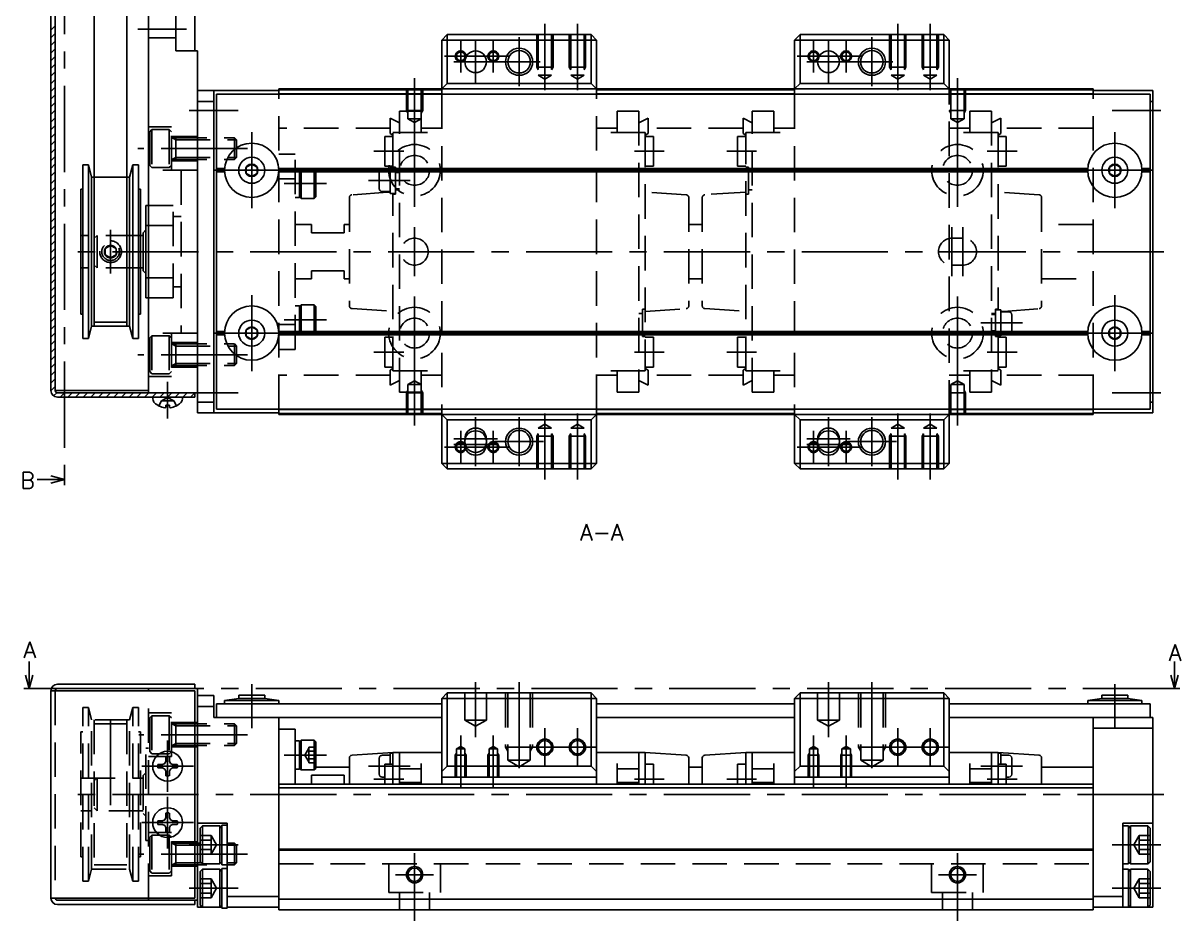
# Model space of a CAD drawing. Extents: x -2 to 401, y -8 to 279.
# Drawn here: x 187.6 to 400.9, y 8 to 173.4 of the extents above; entities that cross this region are included whole.
import ezdxf

# ---------------------------------------------------------------- set-up
doc = ezdxf.new("R2010")
doc.units = 0
doc.header["$LTSCALE"] = 0.5
doc.linetypes.add('CENTER', pattern=[50.8, 31.75, -6.35, 6.35, -6.35])
doc.linetypes.add('DASHED', pattern=[19.05, 12.7, -6.35])
for name, color, linetype in [('MSM_CENTER', 1, 'CENTER'), ('MSM_CONTINUOUS', 7, 'CONTINUOUS'), ('MSM_DASHED', 4, 'DASHED'), ('MSM_NARROW', 5, 'CONTINUOUS'), ('MSM_PART_NUMBER', 7, 'CONTINUOUS')]:
    doc.layers.add(name, color=color, linetype=linetype)
doc.styles.get("Standard").update_dxf_attribs({"font": 'txt.shx', "height": 3, "bigfont": 'bigfont.shx'})

msp = doc.modelspace()

# ---------------------------------------------------------------- linework, layer by layer
at = {"layer": 'MSM_CENTER'}
for p, q in [((195.26, 238.06), (195.26, 90.3)), ((283.76, 173.3), (283.76, 161.09)), ((289.76, 173.3), (289.76, 161.09)), ((348.76, 173.3), (348.76, 161.09)), ((354.76, 173.3), (354.76, 161.09)), ((217.76, 172.3), (208.76, 172.3)), ((279.01, 161.8), (279.01, 170.8)), ((344.01, 161.8), (344.01, 170.8)), ((268.26, 164.3), (268.26, 170.3)), ((271.01, 170.3), (271.01, 162.3)), ((274.26, 164.3), (274.26, 170.3)), ((333.26, 164.3), (333.26, 170.3)), ((336.01, 170.3), (336.01, 162.3)), ((339.26, 164.3), (339.26, 170.3)), ((265.26, 167.3), (277.26, 167.3)), ((330.26, 167.3), (342.26, 167.3)), ((267.01, 166.3), (283.51, 166.3)), ((332.01, 166.3), (348.51, 166.3)), ((259.76, 153.09), (259.76, 163.3)), ((359.76, 153.09), (359.76, 163.3)), ((218.26, 157.3), (227.26, 157.3)), ((397.26, 157.3), (388.26, 157.3)), ((229.76, 139.3), (229.76, 153.3)), ((259.76, 139.55), (259.76, 153.05)), ((359.76, 139.55), (359.76, 153.05)), ((388.76, 139.3), (388.76, 153.3)), ((228.96, 150.3), (208.76, 150.3)), ((257.76, 149.8), (252.26, 149.8)), ((300.26, 149.8), (305.76, 149.8)), ((317.26, 149.8), (322.76, 149.8)), ((365.26, 149.8), (370.76, 149.8)), ((222.76, 146.3), (236.76, 146.3)), ((253.01, 146.3), (266.51, 146.3)), ((353.01, 146.3), (366.51, 146.3)), ((381.76, 146.3), (395.76, 146.3)), ((235.76, 143.86), (243.56, 143.86)), ((251.26, 144.4), (258.96, 144.4)), ((203.76, 135.3), (203.76, 127.3)), ((259.76, 126.8), (259.76, 135.8)), ((358.76, 135.8), (358.76, 126.8)), ((360.76, 135.8), (360.76, 126.8)), ((397.76, 131.3), (196.26, 131.3)), ((229.76, 123.3), (229.76, 109.3)), ((259.76, 109.55), (259.76, 123.05)), ((359.76, 109.55), (359.76, 123.05)), ((388.76, 123.3), (388.76, 109.3)), ((235.76, 118.74), (243.56, 118.74)), ((371.76, 118.2), (364.06, 118.2)), ((222.76, 116.3), (236.76, 116.3)), ((253.01, 116.3), (266.51, 116.3)), ((353.01, 116.3), (366.51, 116.3)), ((381.76, 116.3), (395.76, 116.3)), ((228.96, 112.3), (208.76, 112.3)), ((252.26, 112.8), (257.76, 112.8)), ((305.76, 112.8), (300.26, 112.8)), ((317.26, 112.8), (322.76, 112.8)), ((365.26, 112.8), (370.76, 112.8)), ((259.76, 109.51), (259.76, 99.3)), ((359.76, 109.51), (359.76, 99.3)), ((214.26, 100.54), (214.26, 107.3)), ((218.26, 105.3), (227.26, 105.3)), ((397.26, 105.3), (388.26, 105.3)), ((271.01, 100.8), (271.01, 91.8)), ((279.01, 91.8), (279.01, 100.8)), ((283.76, 89.3), (283.76, 101.51)), ((289.76, 89.3), (289.76, 101.51)), ((336.01, 100.8), (336.01, 91.8)), ((344.01, 91.8), (344.01, 100.8)), ((348.76, 89.3), (348.76, 101.51)), ((354.76, 89.3), (354.76, 101.51)), ((268.26, 92.3), (268.26, 98.3)), ((274.26, 92.3), (274.26, 98.3)), ((333.26, 92.3), (333.26, 98.3)), ((339.26, 92.3), (339.26, 98.3)), ((267.01, 96.8), (275.01, 96.8)), ((274.51, 96.3), (283.51, 96.3)), ((332.01, 96.8), (340.01, 96.8)), ((339.51, 96.3), (348.51, 96.3)), ((265.26, 95.3), (277.26, 95.3)), ((267.01, 95.8), (275.01, 95.8)), ((330.26, 95.3), (342.26, 95.3)), ((332.01, 95.8), (340.01, 95.8)), ((229.76, 43.5), (229.76, 51.6)), ((271.01, 41.85), (271.01, 52)), ((279.01, 52), (279.01, 34.41)), ((336.01, 41.85), (336.01, 52)), ((344.01, 52), (344.01, 34.41)), ((388.76, 43.5), (388.76, 51.6)), ((398.76, 50.8), (189.76, 50.8)), ((203.76, 29.3), (203.76, 47.05)), ((283.76, 43.5), (283.76, 36.5)), ((289.76, 43.5), (289.76, 36.5)), ((348.76, 43.5), (348.76, 36.5)), ((354.76, 43.5), (354.76, 36.5)), ((228.96, 42.3), (208.96, 42.3)), ((214.26, 41.25), (214.26, 31.75)), ((268.26, 32.5), (268.26, 42.15)), ((274.26, 32.5), (274.26, 42.15)), ((333.26, 32.5), (333.26, 42.15)), ((339.26, 32.5), (339.26, 42.15)), ((235.76, 38.55), (243.56, 38.55)), ((280.26, 40), (293.26, 40)), ((345.26, 40), (358.26, 40)), ((219.01, 36.5), (209.51, 36.5)), ((251.26, 36.5), (258.96, 36.5)), ((371.76, 36.5), (364.06, 36.5)), ((252.26, 34.1), (257.76, 34.1)), ((305.76, 34.1), (300.26, 34.1)), ((317.26, 34.1), (322.76, 34.1)), ((370.76, 34.1), (365.26, 34.1)), ((397.76, 31.3), (196.26, 31.3)), ((214.26, 30.85), (214.26, 21.35)), ((219.01, 26.1), (209.51, 26.1)), ((218.26, 22), (227.26, 22)), ((397.26, 22), (388.26, 22)), ((228.96, 20.3), (208.96, 20.3)), ((259.76, 20.5), (259.76, 8)), ((359.76, 20.5), (359.76, 8)), ((256.26, 16.5), (263.26, 16.5)), ((356.26, 16.5), (363.26, 16.5)), ((218.26, 14), (227.26, 14)), ((397.26, 14), (388.26, 14))]:
    msp.add_line(p, q, dxfattribs=at)
at = {"layer": 'MSM_CONTINUOUS'}
for p, q in [((192.76, 231.9), (192.76, 105.7)), ((193.56, 231.9), (193.56, 105.7)), ((210.76, 105.3), (210.76, 232.3)), ((215.76, 227.3), (215.76, 168.3)), ((200.76, 216.05), (200.76, 117.55)), ((206.76, 216.05), (206.76, 117.55)), ((219.26, 181.8), (219.26, 168.3)), ((265.76, 171.3), (264.76, 170.3)), ((265.76, 171.3), (292.26, 171.3)), ((265.76, 171.3), (265.76, 162.3)), ((293.26, 170.3), (292.26, 171.3)), ((292.26, 162.3), (292.26, 171.3)), ((330.76, 171.3), (329.76, 170.3)), ((330.76, 171.3), (357.26, 171.3)), ((330.76, 171.3), (330.76, 162.3)), ((358.26, 170.3), (357.26, 171.3)), ((357.26, 162.3), (357.26, 171.3)), ((293.26, 170.3), (264.76, 170.3)), ((264.76, 170.3), (264.76, 160.3)), ((293.26, 160.3), (293.26, 170.3)), ((358.26, 170.3), (329.76, 170.3)), ((329.76, 170.3), (329.76, 160.3)), ((358.26, 160.3), (358.26, 170.3)), ((215.76, 168.3), (219.76, 168.3)), ((219.76, 168.3), (219.76, 101.6)), ((265.76, 162.3), (264.76, 161.3)), ((265.76, 162.3), (292.26, 162.3)), ((293.26, 161.3), (292.26, 162.3)), ((330.76, 162.3), (329.76, 161.3)), ((330.76, 162.3), (357.26, 162.3)), ((358.26, 161.3), (357.26, 162.3)), ((219.76, 161), (234.76, 161)), ((222.76, 161), (222.76, 101.6)), ((395.26, 160.3), (223.26, 160.3)), ((223.26, 102.3), (223.26, 160.3)), ((384.76, 161.3), (234.76, 161.3)), ((234.76, 160.3), (234.76, 161.3)), ((264.76, 161.1), (234.76, 161.1)), ((264.76, 160.4), (234.76, 160.4)), ((329.76, 161.1), (293.26, 161.1)), ((329.76, 160.4), (293.26, 160.4)), ((384.76, 161.1), (358.26, 161.1)), ((384.76, 160.4), (358.26, 160.4)), ((384.76, 160.3), (384.76, 161.3)), ((384.76, 161), (395.76, 161)), ((395.26, 102.3), (395.26, 160.3)), ((395.76, 101.6), (395.76, 161)), ((219.76, 159), (222.76, 159)), ((395.26, 159), (395.76, 159)), ((198.62, 147.3), (198.62, 115.3)), ((199.66, 147.3), (198.62, 147.3)), ((199.66, 147.3), (199.66, 115.3)), ((200.26, 145.05), (199.66, 147.3)), ((207.86, 147.3), (207.26, 145.05)), ((207.86, 147.3), (207.86, 115.3)), ((208.9, 147.3), (207.86, 147.3)), ((208.9, 147.3), (208.9, 115.3)), ((229.76, 147.45), (228.76, 146.88)), ((230.76, 146.88), (229.76, 147.45)), ((388.76, 147.45), (387.76, 146.88)), ((389.76, 146.88), (388.76, 147.45)), ((200.26, 145.05), (200.26, 117.55)), ((200.76, 145.05), (200.26, 145.05)), ((207.26, 145.05), (206.76, 145.05)), ((207.26, 145.05), (207.26, 117.55)), ((223.26, 146.6), (224.77, 146.6)), ((223.26, 146.3), (224.76, 146.3)), ((223.26, 146), (224.77, 146)), ((228.76, 146.88), (228.76, 145.72)), ((228.76, 145.72), (229.76, 145.15)), ((229.76, 145.15), (230.76, 145.72)), ((230.76, 145.72), (230.76, 146.88)), ((234.75, 146.6), (383.77, 146.6)), ((234.75, 146), (383.77, 146)), ((234.76, 146.3), (383.76, 146.3)), ((387.76, 146.88), (387.76, 145.72)), ((387.76, 145.72), (388.76, 145.15)), ((388.76, 145.15), (389.76, 145.72)), ((389.76, 145.72), (389.76, 146.88)), ((393.75, 146.6), (395.26, 146.6)), ((393.75, 146), (395.26, 146)), ((393.76, 146.3), (395.26, 146.3)), ((198.26, 142.8), (198.26, 119.8)), ((198.62, 142.8), (198.26, 142.8)), ((209.26, 142.8), (208.9, 142.8)), ((209.26, 142.8), (209.26, 119.8)), ((210.26, 122.8), (210.26, 139.8)), ((210.76, 139.8), (210.26, 139.8)), ((210.26, 135.3), (209.76, 134.8)), ((209.76, 134.8), (209.76, 127.8)), ((210.26, 136.12), (210.76, 136.12)), ((209.26, 134.3), (209.76, 134.3)), ((209.76, 128.3), (209.26, 128.3)), ((209.76, 127.8), (210.26, 127.3)), ((210.26, 126.48), (210.76, 126.48)), ((210.76, 122.8), (210.26, 122.8)), ((198.26, 119.8), (198.62, 119.8)), ((208.9, 119.8), (209.26, 119.8)), ((199.66, 115.3), (200.26, 117.55)), ((200.26, 117.55), (207.26, 117.55)), ((207.26, 117.55), (207.86, 115.3)), ((229.76, 117.45), (228.76, 116.88)), ((230.76, 116.88), (229.76, 117.45)), ((388.76, 117.45), (387.76, 116.88)), ((389.76, 116.88), (388.76, 117.45)), ((198.62, 115.3), (199.66, 115.3)), ((207.86, 115.3), (208.9, 115.3)), ((223.26, 116.6), (224.77, 116.6)), ((223.26, 116.3), (224.76, 116.3)), ((223.26, 116), (224.77, 116)), ((228.76, 116.88), (228.76, 115.72)), ((228.76, 115.72), (229.76, 115.15)), ((229.76, 115.15), (230.76, 115.72)), ((230.76, 115.72), (230.76, 116.88)), ((234.75, 116.6), (383.77, 116.6)), ((234.75, 116), (383.77, 116)), ((234.76, 116.3), (383.76, 116.3)), ((387.76, 116.88), (387.76, 115.72)), ((387.76, 115.72), (388.76, 115.15)), ((388.76, 115.15), (389.76, 115.72)), ((389.76, 115.72), (389.76, 116.88)), ((393.75, 116.6), (395.26, 116.6)), ((393.75, 116), (395.26, 116)), ((393.76, 116.3), (395.26, 116.3)), ((193.56, 105.7), (210.76, 105.7)), ((193.96, 105.3), (219.76, 105.3)), ((219.26, 105.3), (219.26, 104.5)), ((193.96, 104.5), (219.26, 104.5)), ((211.55, 104.1), (211.51, 104.5)), ((213.93, 102.62), (213.95, 103)), ((214.58, 103), (213.95, 103)), ((214.59, 102.62), (214.58, 103)), ((216.98, 104.1), (217.01, 104.5)), ((219.76, 103.6), (222.76, 103.6)), ((395.76, 103.6), (395.26, 103.6)), ((219.76, 101.6), (234.76, 101.6)), ((395.26, 102.3), (223.26, 102.3)), ((234.76, 101.3), (234.76, 102.3)), ((264.76, 102.2), (234.76, 102.2)), ((264.76, 101.5), (234.76, 101.5)), ((384.76, 101.3), (234.76, 101.3)), ((264.76, 92.3), (264.76, 102.3)), ((264.76, 101.3), (265.76, 100.3)), ((292.26, 100.3), (265.76, 100.3)), ((265.76, 100.3), (265.76, 91.3)), ((292.26, 100.3), (293.26, 101.3)), ((292.26, 91.3), (292.26, 100.3)), ((293.26, 92.3), (293.26, 102.3)), ((329.76, 102.2), (293.26, 102.2)), ((329.76, 101.5), (293.26, 101.5)), ((329.76, 92.3), (329.76, 102.3)), ((329.76, 101.3), (330.76, 100.3)), ((357.26, 100.3), (330.76, 100.3)), ((330.76, 100.3), (330.76, 91.3)), ((357.26, 100.3), (358.26, 101.3)), ((357.26, 91.3), (357.26, 100.3)), ((358.26, 92.3), (358.26, 102.3)), ((384.76, 102.2), (358.26, 102.2)), ((384.76, 101.5), (358.26, 101.5)), ((384.76, 101.3), (384.76, 102.3)), ((395.76, 101.6), (384.76, 101.6)), ((269.01, 96.8), (269.01, 95.8)), ((273.01, 95.8), (273.01, 96.8)), ((334.01, 96.8), (334.01, 95.8)), ((338.01, 95.8), (338.01, 96.8)), ((264.76, 92.3), (265.76, 91.3)), ((293.26, 92.3), (264.76, 92.3)), ((292.26, 91.3), (293.26, 92.3)), ((329.76, 92.3), (330.76, 91.3)), ((358.26, 92.3), (329.76, 92.3)), ((357.26, 91.3), (358.26, 92.3)), ((192.76, 89.97), (195.26, 89.3)), ((195.26, 90.3), (195.26, 88.3)), ((292.26, 91.3), (265.76, 91.3)), ((357.26, 91.3), (330.76, 91.3)), ((195.26, 89.3), (190.26, 89.3)), ((195.26, 89.3), (192.76, 88.63)), ((188.76, 50.8), (188.76, 55.8)), ((399.76, 50.8), (399.76, 55.8)), ((188.76, 50.8), (188.09, 53.3)), ((189.43, 53.3), (188.76, 50.8)), ((193.96, 51.6), (219.26, 51.6)), ((219.26, 50.8), (219.26, 51.6)), ((399.76, 50.8), (399.09, 53.3)), ((400.43, 53.3), (399.76, 50.8)), ((187.76, 50.8), (189.76, 50.8)), ((192.76, 50.4), (219.26, 50.4)), ((192.76, 50.4), (192.76, 12.2)), ((193.96, 50.8), (219.76, 50.8)), ((210.76, 50.4), (210.76, 50.8)), ((219.26, 50.4), (219.26, 12.2)), ((219.76, 50.8), (219.76, 10.5)), ((222.76, 49.5), (219.76, 49.5)), ((222.76, 49.5), (222.76, 45.5)), ((232.16, 49.6), (227.36, 49.6)), ((227.36, 49.6), (227.36, 49)), ((232.16, 49), (232.16, 49.6)), ((265.76, 50), (264.76, 49)), ((265.76, 50), (292.26, 50)), ((265.76, 50), (265.76, 36.5)), ((293.26, 49), (292.26, 50)), ((292.26, 50), (292.26, 36.5)), ((330.76, 50), (329.76, 49)), ((330.76, 50), (357.26, 50)), ((330.76, 50), (330.76, 36.5)), ((358.26, 49), (357.26, 50)), ((357.26, 50), (357.26, 36.5)), ((391.16, 49.6), (386.36, 49.6)), ((386.36, 49.6), (386.36, 49)), ((391.16, 49), (391.16, 49.6)), ((398.76, 50.8), (400.76, 50.8)), ((219.76, 47.5), (222.76, 47.5)), ((223.26, 45.5), (223.26, 48)), ((223.26, 48), (264.76, 48)), ((227.36, 49), (224.76, 48.6)), ((234.76, 48.6), (224.76, 48.6)), ((224.76, 48.6), (224.76, 48)), ((232.16, 49), (227.36, 49)), ((234.76, 48.6), (232.16, 49)), ((234.76, 48), (234.76, 48.6)), ((264.76, 33.2), (264.76, 49)), ((264.76, 49), (293.26, 49)), ((293.26, 49), (293.26, 33.2)), ((293.26, 48), (329.76, 48)), ((329.76, 33.2), (329.76, 49)), ((329.76, 49), (358.26, 49)), ((358.26, 49), (358.26, 33.2)), ((358.26, 48), (395.26, 48)), ((386.36, 49), (383.76, 48.6)), ((393.76, 48.6), (383.76, 48.6)), ((383.76, 48.6), (383.76, 48)), ((391.16, 49), (386.36, 49)), ((393.76, 48.6), (391.16, 49)), ((393.76, 48), (393.76, 48.6)), ((395.26, 48), (395.26, 45.5)), ((222.76, 45.5), (264.76, 45.5)), ((234.76, 45.5), (234.76, 10)), ((293.26, 45.5), (329.76, 45.5)), ((358.26, 45.5), (395.76, 45.5)), ((384.76, 45.5), (384.76, 10)), ((395.76, 45.5), (395.76, 10.5)), ((234.76, 43.3), (237.76, 43.3)), ((237.76, 33.2), (237.76, 43.3)), ((384.76, 43.5), (395.76, 43.5)), ((238.56, 41.15), (237.76, 41.15)), ((238.56, 41), (238.86, 41.3)), ((238.56, 41.15), (238.56, 35.95)), ((238.86, 35.8), (238.86, 41.3)), ((241.26, 41.3), (238.86, 41.3)), ((241.26, 41.3), (241.26, 35.8)), ((241.56, 41), (241.26, 41.3)), ((241.56, 41), (241.56, 36.1)), ((255.76, 39), (248.23, 38.53)), ((255.76, 39), (255.76, 33.2)), ((255.76, 39), (264.76, 39)), ((256.96, 33.2), (256.96, 39)), ((302.26, 39), (293.26, 39)), ((301.06, 33.2), (301.06, 39)), ((302.26, 39), (302.26, 33.2)), ((302.26, 39), (309.79, 38.53)), ((320.76, 39), (313.23, 38.53)), ((320.76, 39), (320.76, 33.2)), ((320.76, 39), (329.76, 39)), ((321.96, 33.2), (321.96, 39)), ((367.26, 39), (358.26, 39)), ((366.06, 33.2), (366.06, 39)), ((367.26, 39), (367.26, 33.2)), ((367.26, 39), (374.79, 38.53)), ((367.76, 38.9), (367.26, 38.9)), ((367.76, 36.85), (367.76, 38.9)), ((369.26, 38.5), (367.76, 38.5)), ((213.34, 36.83), (212.49, 36.82)), ((213.34, 36.83), (213.74, 37.02)), ((213.93, 37.42), (213.74, 37.02)), ((213.93, 37.42), (213.95, 38.27)), ((214.59, 37.42), (214.58, 38.27)), ((214.59, 37.42), (214.78, 37.02)), ((215.19, 36.83), (214.78, 37.02)), ((215.19, 36.83), (216.03, 36.82)), ((247.76, 36.3), (241.56, 36.3)), ((247.76, 38.03), (247.76, 33.2)), ((254.26, 36.85), (254.26, 33.2)), ((255.76, 36.85), (254.26, 36.85)), ((260.96, 37), (260.96, 33.2)), ((264.76, 35.5), (265.76, 36.5)), ((292.26, 36.5), (265.76, 36.5)), ((292.26, 36.5), (293.26, 35.5)), ((297.06, 37), (297.06, 33.2)), ((303.76, 36.85), (302.26, 36.85)), ((303.76, 36.85), (303.76, 33.2)), ((310.26, 38.03), (310.26, 33.2)), ((312.76, 36.3), (310.26, 36.3)), ((312.76, 38.03), (312.76, 33.2)), ((319.26, 36.85), (319.26, 33.2)), ((320.76, 36.85), (319.26, 36.85)), ((325.96, 37), (325.96, 33.2)), ((329.76, 35.5), (330.76, 36.5)), ((357.26, 36.5), (330.76, 36.5)), ((357.26, 36.5), (358.26, 35.5)), ((362.06, 37), (362.06, 33.2)), ((368.76, 36.85), (367.26, 36.85)), ((368.76, 36.85), (368.76, 33.2)), ((369.76, 38), (369.76, 35)), ((375.26, 38.03), (375.26, 33.2)), ((384.76, 36.3), (375.26, 36.3)), ((213.34, 36.17), (212.49, 36.18)), ((213.34, 36.17), (213.74, 35.98)), ((213.93, 35.58), (213.74, 35.98)), ((213.93, 35.58), (213.95, 34.73)), ((214.59, 35.58), (214.58, 34.73)), ((214.59, 35.58), (214.78, 35.98)), ((215.19, 36.17), (214.78, 35.98)), ((215.19, 36.17), (216.03, 36.18)), ((237.76, 35.95), (238.56, 35.95)), ((238.56, 36.1), (238.86, 35.8)), ((241.26, 35.8), (238.86, 35.8)), ((246.76, 34.87), (240.76, 34.87)), ((240.76, 34.87), (240.76, 33.2)), ((241.26, 35.8), (241.56, 36.1)), ((246.76, 33.2), (246.76, 34.87)), ((256.96, 36), (260.96, 36)), ((293.26, 34.5), (264.76, 34.5)), ((301.06, 36), (297.06, 36)), ((321.96, 36), (325.96, 36)), ((358.26, 34.5), (329.76, 34.5)), ((366.06, 36), (362.06, 36)), ((369.26, 34.5), (368.76, 34.5)), ((384.76, 33.2), (234.76, 33.2)), ((384.76, 32.5), (234.76, 32.5)), ((256.96, 33.5), (260.96, 33.5)), ((301.06, 33.5), (297.06, 33.5)), ((321.96, 33.5), (325.96, 33.5)), ((366.06, 33.5), (362.06, 33.5)), ((213.93, 27.02), (213.95, 27.87)), ((214.59, 27.02), (214.58, 27.87)), ((213.34, 26.43), (212.49, 26.42)), ((213.34, 25.77), (212.49, 25.78)), ((213.34, 26.43), (213.74, 26.62)), ((213.34, 25.77), (213.74, 25.58)), ((213.93, 27.02), (213.74, 26.62)), ((214.59, 27.02), (214.78, 26.62)), ((215.19, 26.43), (214.78, 26.62)), ((215.19, 25.77), (214.78, 25.58)), ((215.19, 26.43), (216.03, 26.42)), ((215.19, 25.77), (216.03, 25.78)), ((225.26, 26), (219.76, 26)), ((224.26, 18.35), (224.26, 25.65)), ((224.26, 25.65), (225.26, 25.65)), ((225.26, 26), (225.26, 10.35)), ((390.26, 26), (390.26, 10.5)), ((390.26, 26), (395.76, 26)), ((213.93, 25.18), (213.74, 25.58)), ((213.93, 25.18), (213.95, 24.33)), ((214.59, 25.18), (214.58, 24.33)), ((214.59, 25.18), (214.78, 25.58)), ((220.26, 25.1), (220.66, 25.5)), ((220.26, 25.1), (220.26, 18.9)), ((220.66, 25.5), (220.66, 18.5)), ((220.66, 25.5), (223.86, 25.5)), ((223.86, 25.5), (223.86, 18.5)), ((224.26, 25.1), (223.86, 25.5)), ((391.26, 25.5), (390.26, 25.5)), ((391.26, 25.1), (391.66, 25.5)), ((391.26, 25.5), (391.26, 18.5)), ((391.66, 25.5), (391.66, 18.5)), ((394.86, 25.5), (391.66, 25.5)), ((395.26, 25.1), (394.86, 25.5)), ((394.86, 25.5), (394.86, 18.5)), ((395.26, 25.1), (395.26, 18.9)), ((384.76, 21.2), (234.76, 21.2)), ((384.76, 21), (234.76, 21)), ((220.66, 18.5), (220.26, 18.9)), ((220.26, 17.1), (220.66, 17.5)), ((220.26, 17.1), (220.26, 10.9)), ((220.66, 18.5), (223.86, 18.5)), ((220.66, 17.5), (220.66, 10.5)), ((220.66, 17.5), (223.86, 17.5)), ((223.86, 18.5), (224.26, 18.9)), ((223.86, 17.5), (223.86, 10.5)), ((224.26, 17.1), (223.86, 17.5)), ((225.26, 18.35), (224.26, 18.35)), ((224.26, 10.35), (224.26, 17.65)), ((224.26, 17.65), (225.26, 17.65)), ((390.26, 18.5), (391.26, 18.5)), ((391.26, 17.5), (390.26, 17.5)), ((391.66, 18.5), (391.26, 18.9)), ((391.26, 17.5), (391.26, 10.5)), ((391.26, 17.1), (391.66, 17.5)), ((394.86, 18.5), (391.66, 18.5)), ((391.66, 17.5), (391.66, 10.5)), ((394.86, 17.5), (391.66, 17.5)), ((394.86, 18.5), (395.26, 18.9)), ((394.86, 17.5), (394.86, 10.5)), ((395.26, 17.1), (394.86, 17.5)), ((395.26, 17.1), (395.26, 10.9)), ((192.76, 12.2), (219.26, 12.2)), ((193.96, 11.8), (219.76, 11.8)), ((193.96, 11), (219.26, 11)), ((210.76, 11.8), (210.76, 12.2)), ((219.26, 11), (219.26, 11.8)), ((220.66, 10.5), (220.26, 10.9)), ((223.86, 10.5), (224.26, 10.9)), ((234.76, 12.5), (225.26, 12.5)), ((384.76, 12), (234.76, 12)), ((384.76, 12.5), (390.26, 12.5)), ((391.66, 10.5), (391.26, 10.9)), ((394.86, 10.5), (395.26, 10.9)), ((219.76, 10.5), (224.26, 10.5)), ((225.26, 10.35), (224.26, 10.35)), ((225.26, 10.5), (234.76, 10.5)), ((384.76, 10), (234.76, 10)), ((395.76, 10.5), (384.76, 10.5))]:
    msp.add_line(p, q, dxfattribs=at)
for centre, radius in [((271.01, 166.3), 2), ((279.01, 166.3), 2.07), ((336.01, 166.3), 2), ((344.01, 166.3), 2.07), ((229.76, 146.3), 5), ((388.76, 146.3), 5), ((229.76, 146.3), 2.4), ((229.76, 146.3), 1.15), ((388.76, 146.3), 2.4), ((388.76, 146.3), 1.15), ((229.76, 116.3), 5), ((388.76, 116.3), 5), ((229.76, 116.3), 2.4), ((229.76, 116.3), 1.15), ((388.76, 116.3), 2.4), ((388.76, 116.3), 1.15), ((271.01, 96.3), 2), ((279.01, 96.3), 2.07), ((336.01, 96.3), 2), ((344.01, 96.3), 2.07), ((283.76, 40), 1.23), ((289.76, 40), 1.23), ((348.76, 40), 1.23), ((354.76, 40), 1.23), ((214.26, 36.5), 2.75), ((214.26, 26.1), 2.75), ((259.76, 16.5), 1.23), ((359.76, 16.5), 1.23)]:
    msp.add_circle(centre, radius, dxfattribs=at)
for centre, radius, start, end in [((193.96, 105.7), 1.2, 180, 270), ((193.96, 105.7), 0.4, 180, 270), ((212.54, 104.18), 1, 185, 226.5733), ((214.26, 106), 3.5, 226.5733, 261.4604), ((213.73, 102.82), 0.284, 272.9383, 315.8128), ((214.8, 102.82), 0.284, 224.1872, 267.0617), ((214.26, 106), 3.5, 278.5396, 313.4267), ((215.98, 104.18), 1, 313.4267, 355), ((271.01, 96.8), 2, 0, 180), ((336.01, 96.8), 2, 0, 180), ((271.01, 95.8), 2, 180, 0), ((336.01, 95.8), 2, 180, 0), ((193.96, 50.4), 1.2, 90, 180), ((193.96, 50.4), 0.4, 90, 180), ((248.26, 38.03), 0.5, 93.5763, 180), ((309.76, 38.03), 0.5, 0, 86.4237), ((313.26, 38.03), 0.5, 93.5763, 180), ((369.26, 38), 0.5, 0, 90), ((374.76, 38.03), 0.5, 0, 86.4237), ((214.26, 36.5), 1.8, 169.8876, 190.1124), ((214.26, 36.5), 1.8, 79.8876, 100.1124), ((214.26, 36.5), 1.8, 349.8876, 10.1124), ((214.26, 36.5), 1.8, 259.8876, 280.1124), ((369.26, 35), 0.5, 270, 0), ((214.26, 26.1), 1.8, 79.8876, 100.1124), ((214.26, 26.1), 1.8, 169.8876, 190.1124), ((214.26, 26.1), 1.8, 349.8876, 10.1124), ((214.26, 26.1), 1.8, 259.8876, 280.1124), ((193.96, 12.2), 1.2, 180, 270), ((193.96, 12.2), 0.4, 180, 270)]:
    msp.add_arc(centre, radius, start, end, dxfattribs=at)
at = {"layer": 'MSM_DASHED'}
for p, q in [((210.76, 170.7), (215.76, 170.7)), ((282.26, 171.3), (282.26, 165.3)), ((282.53, 171.3), (282.53, 163.8)), ((284.99, 171.3), (284.99, 163.8)), ((285.26, 171.3), (285.26, 165.3)), ((288.26, 171.3), (288.26, 165.3)), ((288.53, 171.3), (288.53, 163.8)), ((290.99, 171.3), (290.99, 163.8)), ((291.26, 171.3), (291.26, 165.3)), ((347.26, 171.3), (347.26, 165.3)), ((347.53, 171.3), (347.53, 163.8)), ((349.99, 171.3), (349.99, 163.8)), ((350.26, 171.3), (350.26, 165.3)), ((353.26, 171.3), (353.26, 165.3)), ((353.53, 171.3), (353.53, 163.8)), ((355.99, 171.3), (355.99, 163.8)), ((356.26, 171.3), (356.26, 165.3)), ((282.26, 165.3), (285.26, 165.3)), ((282.26, 165.3), (282.53, 164.83)), ((285.26, 165.3), (284.99, 164.83)), ((291.26, 165.3), (288.26, 165.3)), ((288.26, 165.3), (288.53, 164.83)), ((291.26, 165.3), (290.99, 164.83)), ((347.26, 165.3), (350.26, 165.3)), ((347.26, 165.3), (347.53, 164.83)), ((350.26, 165.3), (349.99, 164.83)), ((356.26, 165.3), (353.26, 165.3)), ((353.26, 165.3), (353.53, 164.83)), ((356.26, 165.3), (355.99, 164.83)), ((282.53, 163.8), (283.76, 163.09)), ((282.53, 163.8), (284.99, 163.8)), ((284.99, 163.8), (283.76, 163.09)), ((288.53, 163.8), (289.76, 163.09)), ((290.99, 163.8), (288.53, 163.8)), ((290.99, 163.8), (289.76, 163.09)), ((347.53, 163.8), (348.76, 163.09)), ((347.53, 163.8), (349.99, 163.8)), ((349.99, 163.8), (348.76, 163.09)), ((353.53, 163.8), (354.76, 163.09)), ((355.99, 163.8), (353.53, 163.8)), ((355.99, 163.8), (354.76, 163.09)), ((234.76, 102.3), (234.76, 160.3)), ((258.26, 161.3), (258.26, 157.3)), ((258.53, 161.3), (258.53, 155.8)), ((260.99, 161.3), (260.99, 155.8)), ((261.26, 161.3), (261.26, 157.3)), ((264.76, 160.3), (264.76, 102.3)), ((293.26, 102.3), (293.26, 160.3)), ((329.76, 160.3), (329.76, 102.3)), ((358.26, 101.3), (358.26, 161.3)), ((358.53, 161.3), (358.53, 155.8)), ((360.99, 161.3), (360.99, 155.8)), ((361.26, 161.3), (361.26, 157.3)), ((384.76, 102.3), (384.76, 160.3)), ((255.26, 155.89), (256.96, 155.04)), ((255.26, 153.1), (255.26, 155.89)), ((260.96, 157.2), (256.96, 157.2)), ((256.96, 105.4), (256.96, 157.2)), ((261.26, 157.3), (258.26, 157.3)), ((258.26, 157.3), (258.53, 156.83)), ((258.53, 155.8), (259.76, 155.09)), ((260.99, 155.8), (258.53, 155.8)), ((260.99, 155.8), (259.76, 155.09)), ((260.96, 157.2), (260.96, 153.25)), ((261.26, 157.3), (260.99, 156.83)), ((301.06, 157.2), (297.06, 157.2)), ((297.06, 157.2), (297.06, 153.25)), ((301.06, 157.2), (301.06, 105.4)), ((302.76, 155.89), (301.06, 155.04)), ((302.76, 153.1), (302.76, 155.89)), ((320.26, 155.89), (321.96, 155.04)), ((320.26, 153.1), (320.26, 155.89)), ((321.96, 105.4), (321.96, 157.2)), ((325.96, 157.2), (321.96, 157.2)), ((325.96, 157.2), (325.96, 153.25)), ((358.26, 157.3), (358.53, 156.83)), ((361.26, 157.3), (358.26, 157.3)), ((360.99, 155.8), (358.53, 155.8)), ((358.53, 155.8), (359.76, 155.09)), ((360.99, 155.8), (359.76, 155.09)), ((361.26, 157.3), (360.99, 156.83)), ((366.06, 157.2), (362.06, 157.2)), ((362.06, 157.2), (362.06, 153.25)), ((366.06, 157.2), (366.06, 105.4)), ((367.76, 155.89), (366.06, 155.04)), ((367.76, 153.1), (367.76, 155.89)), ((214.96, 154.3), (210.76, 154.3)), ((210.96, 153.4), (211.36, 153.8)), ((211.36, 153.8), (211.36, 146.8)), ((211.36, 153.8), (214.56, 153.8)), ((214.56, 153.8), (214.56, 146.8)), ((214.96, 153.4), (214.56, 153.8)), ((214.96, 146.3), (214.96, 154.3)), ((255.26, 154.05), (234.76, 154.05)), ((264.76, 154.05), (260.96, 154.05)), ((297.06, 154.05), (293.26, 154.05)), ((320.26, 154.05), (302.76, 154.05)), ((329.76, 154.05), (325.96, 154.05)), ((362.06, 154.05), (358.26, 154.05)), ((384.76, 154.05), (367.76, 154.05)), ((210.96, 153.4), (210.96, 147.2)), ((214.96, 152.55), (219.76, 152.55)), ((215.06, 152.33), (215.76, 151.92)), ((215.16, 152.3), (226.58, 152.3)), ((215.76, 152.3), (215.76, 148.3)), ((215.76, 151.92), (226.96, 151.92)), ((226.58, 148.3), (226.58, 152.3)), ((226.96, 151.92), (226.58, 152.3)), ((226.96, 148.68), (226.96, 151.92)), ((254.26, 147.05), (254.26, 152.55)), ((255.76, 152.55), (254.26, 152.55)), ((255.76, 152.8), (255.26, 153.1)), ((255.76, 153.25), (264.76, 153.25)), ((255.76, 146.8), (255.76, 153.25)), ((302.26, 153.25), (293.26, 153.25)), ((302.26, 153.25), (302.26, 109.35)), ((302.26, 152.8), (302.76, 153.1)), ((303.76, 152.55), (302.26, 152.55)), ((303.76, 147.05), (303.76, 152.55)), ((319.26, 147.05), (319.26, 152.55)), ((320.76, 152.55), (319.26, 152.55)), ((320.76, 152.8), (320.26, 153.1)), ((320.76, 153.25), (329.76, 153.25)), ((320.76, 109.35), (320.76, 153.25)), ((367.26, 153.25), (358.26, 153.25)), ((367.26, 153.25), (367.26, 120.6)), ((367.26, 152.8), (367.76, 153.1)), ((368.76, 152.55), (367.26, 152.55)), ((368.76, 147.05), (368.76, 152.55)), ((237.76, 149.3), (234.76, 149.3)), ((237.76, 113.3), (237.76, 149.3)), ((211.36, 146.8), (210.96, 147.2)), ((214.56, 146.8), (214.96, 147.2)), ((214.96, 148.05), (219.76, 148.05)), ((215.06, 148.27), (215.76, 148.68)), ((215.16, 148.3), (226.58, 148.3)), ((215.76, 148.68), (226.96, 148.68)), ((226.58, 148.3), (226.96, 148.68)), ((206.76, 145.05), (200.76, 145.05)), ((219.76, 146.3), (210.76, 146.3)), ((211.36, 146.8), (214.56, 146.8)), ((216.76, 146.3), (216.76, 116.3)), ((238.56, 146.46), (237.76, 146.46)), ((238.56, 146.31), (238.86, 146.61)), ((238.56, 141.26), (238.56, 146.46)), ((238.86, 141.11), (238.86, 146.61)), ((241.26, 146.61), (238.86, 146.61)), ((241.26, 146.61), (241.26, 141.11)), ((241.56, 146.31), (241.26, 146.61)), ((241.56, 146.31), (241.56, 141.41)), ((253.26, 142.9), (253.26, 145.9)), ((253.76, 146.4), (255.26, 146.4)), ((254.26, 147.05), (255.76, 147.05)), ((255.26, 146.8), (255.26, 142)), ((256.26, 146.8), (255.26, 146.8)), ((255.76, 146.9), (256.26, 146.9)), ((256.26, 141.9), (256.26, 146.9)), ((256.26, 146.1), (256.96, 146.1)), ((256.26, 145.9), (256.96, 145.9)), ((302.26, 147.05), (303.76, 147.05)), ((319.26, 147.05), (320.76, 147.05)), ((320.76, 146.9), (321.26, 146.9)), ((321.26, 141.9), (321.26, 146.9)), ((321.26, 146.1), (321.96, 146.1)), ((367.26, 147.05), (368.76, 147.05)), ((234.76, 144.72), (237.76, 144.72)), ((256.26, 142.9), (256.96, 142.9)), ((237.76, 141.26), (238.56, 141.26)), ((238.56, 141.41), (238.86, 141.11)), ((241.26, 141.11), (238.86, 141.11)), ((241.26, 141.11), (241.56, 141.41)), ((247.76, 141.29), (247.76, 121.31)), ((254.76, 142.29), (248.22, 141.79)), ((253.76, 142.4), (255.26, 142.4)), ((255.26, 142.29), (254.76, 142.29)), ((255.26, 142), (256.26, 142)), ((255.76, 109.35), (255.76, 142)), ((255.76, 141.9), (256.26, 141.9)), ((256.26, 142.7), (256.96, 142.7)), ((309.79, 141.79), (302.26, 142.3)), ((310.26, 141.29), (310.26, 121.31)), ((312.76, 141.29), (312.76, 121.31)), ((320.76, 142.3), (313.23, 141.79)), ((320.76, 141.9), (321.26, 141.9)), ((321.26, 142.7), (321.96, 142.7)), ((374.79, 141.79), (367.26, 142.3)), ((375.26, 141.29), (375.26, 121.31)), ((215.26, 139.8), (210.76, 139.8)), ((215.26, 122.8), (215.26, 139.8)), ((216.76, 137.8), (215.26, 137.8)), ((210.76, 136.12), (215.26, 136.12)), ((240.76, 136.3), (237.76, 136.3)), ((240.76, 136.3), (240.76, 134.8)), ((240.76, 134.8), (246.76, 134.8)), ((246.76, 134.8), (246.76, 136.3)), ((247.76, 136.3), (246.76, 136.3)), ((312.76, 136.3), (310.26, 136.3)), ((384.76, 136.3), (375.26, 136.3)), ((209.26, 134.3), (198.26, 134.3)), ((201.26, 134.3), (200.76, 133.8)), ((201.26, 128.3), (201.26, 134.3)), ((203.76, 132.45), (202.76, 131.88)), ((204.76, 131.88), (203.76, 132.45)), ((360.76, 133.8), (358.76, 133.8)), ((202.76, 131.88), (202.76, 130.72)), ((202.76, 130.72), (203.76, 130.15)), ((203.76, 130.15), (204.76, 130.72)), ((204.76, 130.72), (204.76, 131.88)), ((209.26, 128.3), (198.26, 128.3)), ((200.76, 128.8), (201.26, 128.3)), ((358.76, 128.8), (360.76, 128.8)), ((210.76, 126.48), (215.26, 126.48)), ((237.76, 126.3), (240.76, 126.3)), ((246.76, 127.8), (240.76, 127.8)), ((240.76, 127.8), (240.76, 126.3)), ((246.76, 126.3), (246.76, 127.8)), ((246.76, 126.3), (247.76, 126.3)), ((310.26, 126.3), (312.76, 126.3)), ((375.26, 126.3), (384.76, 126.3)), ((216.76, 124.8), (215.26, 124.8)), ((215.26, 122.8), (210.76, 122.8)), ((238.56, 121.34), (237.76, 121.34)), ((238.56, 121.19), (238.86, 121.49)), ((238.56, 116.14), (238.56, 121.34)), ((241.26, 121.49), (238.86, 121.49)), ((238.86, 115.99), (238.86, 121.49)), ((241.56, 121.19), (241.26, 121.49)), ((241.26, 121.49), (241.26, 115.99)), ((241.56, 121.19), (241.56, 116.29)), ((248.23, 120.81), (255.76, 120.3)), ((301.76, 119.9), (301.06, 119.9)), ((301.76, 120.7), (301.76, 115.7)), ((302.26, 120.7), (301.76, 120.7)), ((302.26, 120.3), (309.79, 120.81)), ((313.23, 120.81), (320.76, 120.3)), ((366.76, 119.9), (366.06, 119.9)), ((366.76, 119.7), (366.06, 119.7)), ((366.76, 120.7), (366.76, 115.7)), ((367.26, 120.7), (366.76, 120.7)), ((367.76, 120.6), (366.76, 120.6)), ((367.76, 115.8), (367.76, 120.6)), ((367.76, 120.31), (368.26, 120.31)), ((369.26, 120.2), (367.76, 120.2)), ((368.26, 120.31), (374.8, 120.81)), ((369.76, 119.7), (369.76, 116.7)), ((200.76, 118.31), (206.76, 118.31)), ((234.76, 117.88), (237.76, 117.88)), ((219.76, 116.3), (210.76, 116.3)), ((210.96, 115.4), (211.36, 115.8)), ((210.96, 115.4), (210.96, 109.2)), ((211.36, 115.8), (211.36, 108.8)), ((211.36, 115.8), (214.56, 115.8)), ((214.56, 115.8), (214.56, 108.8)), ((214.96, 115.4), (214.56, 115.8)), ((214.96, 116.3), (214.96, 108.3)), ((237.76, 116.14), (238.56, 116.14)), ((238.56, 116.29), (238.86, 115.99)), ((241.26, 115.99), (238.86, 115.99)), ((241.26, 115.99), (241.56, 116.29)), ((254.26, 115.55), (254.26, 110.05)), ((255.76, 115.55), (254.26, 115.55)), ((301.76, 116.5), (301.06, 116.5)), ((302.26, 115.7), (301.76, 115.7)), ((303.76, 115.55), (302.26, 115.55)), ((303.76, 115.55), (303.76, 110.05)), ((319.26, 115.55), (319.26, 110.05)), ((320.76, 115.55), (319.26, 115.55)), ((366.76, 116.7), (366.06, 116.7)), ((366.76, 116.5), (366.06, 116.5)), ((366.76, 115.8), (367.76, 115.8)), ((367.26, 115.7), (366.76, 115.7)), ((367.26, 115.8), (367.26, 109.35)), ((368.76, 115.55), (367.26, 115.55)), ((369.26, 116.2), (367.76, 116.2)), ((368.76, 115.55), (368.76, 110.05)), ((214.96, 114.55), (219.76, 114.55)), ((215.06, 114.33), (215.76, 113.92)), ((215.16, 114.3), (226.58, 114.3)), ((215.76, 114.3), (215.76, 110.3)), ((215.76, 113.92), (226.96, 113.92)), ((226.58, 110.3), (226.58, 114.3)), ((226.96, 113.92), (226.58, 114.3)), ((226.96, 110.68), (226.96, 113.92)), ((234.76, 113.3), (237.76, 113.3)), ((211.36, 108.8), (210.96, 109.2)), ((211.36, 108.8), (214.56, 108.8)), ((214.56, 108.8), (214.96, 109.2)), ((214.96, 110.05), (219.76, 110.05)), ((215.06, 110.27), (215.76, 110.68)), ((215.16, 110.3), (226.58, 110.3)), ((215.76, 110.68), (226.96, 110.68)), ((226.58, 110.3), (226.96, 110.68)), ((254.26, 110.05), (255.76, 110.05)), ((255.76, 109.8), (255.26, 109.5)), ((255.26, 109.5), (255.26, 106.71)), ((255.76, 109.35), (264.76, 109.35)), ((260.96, 105.4), (260.96, 109.35)), ((302.26, 109.35), (293.26, 109.35)), ((297.06, 105.4), (297.06, 109.35)), ((302.26, 110.05), (303.76, 110.05)), ((302.26, 109.8), (302.76, 109.5)), ((302.76, 109.5), (302.76, 106.71)), ((319.26, 110.05), (320.76, 110.05)), ((320.76, 109.8), (320.26, 109.5)), ((320.26, 109.5), (320.26, 106.71)), ((320.76, 109.35), (329.76, 109.35)), ((325.96, 105.4), (325.96, 109.35)), ((367.26, 109.35), (358.26, 109.35)), ((362.06, 105.4), (362.06, 109.35)), ((367.26, 110.05), (368.76, 110.05)), ((367.26, 109.8), (367.76, 109.5)), ((367.76, 109.5), (367.76, 106.71)), ((214.96, 108.3), (210.76, 108.3)), ((255.26, 108.55), (234.76, 108.55)), ((255.26, 106.71), (256.96, 107.56)), ((258.53, 106.8), (259.76, 107.51)), ((258.53, 101.3), (258.53, 106.8)), ((260.99, 106.8), (258.53, 106.8)), ((260.99, 106.8), (259.76, 107.51)), ((264.76, 108.55), (260.96, 108.55)), ((260.99, 101.3), (260.99, 106.8)), ((297.06, 108.55), (293.26, 108.55)), ((302.76, 106.71), (301.06, 107.56)), ((320.26, 108.55), (302.76, 108.55)), ((320.26, 106.71), (321.96, 107.56)), ((329.76, 108.55), (325.96, 108.55)), ((362.06, 108.55), (358.26, 108.55)), ((358.53, 106.8), (359.76, 107.51)), ((358.53, 101.3), (358.53, 106.8)), ((360.99, 106.8), (358.53, 106.8)), ((360.99, 106.8), (359.76, 107.51)), ((360.99, 101.3), (360.99, 106.8)), ((367.76, 106.71), (366.06, 107.56)), ((384.76, 108.55), (367.76, 108.55)), ((256.96, 105.4), (260.96, 105.4)), ((258.26, 105.3), (258.53, 105.77)), ((258.26, 101.3), (258.26, 105.3)), ((261.26, 105.3), (258.26, 105.3)), ((261.26, 105.3), (260.99, 105.77)), ((261.26, 101.3), (261.26, 105.3)), ((297.06, 105.4), (301.06, 105.4)), ((321.96, 105.4), (325.96, 105.4)), ((358.26, 105.3), (358.53, 105.77)), ((361.26, 105.3), (358.26, 105.3)), ((361.26, 105.3), (360.99, 105.77)), ((361.26, 101.3), (361.26, 105.3)), ((362.06, 105.4), (366.06, 105.4)), ((212.65, 102.89), (213.12, 103.83)), ((214.26, 104.43), (213.12, 103.83)), ((215.41, 103.83), (213.12, 103.83)), ((214.26, 104.43), (215.41, 103.83)), ((215.87, 102.89), (215.41, 103.83)), ((282.53, 98.8), (283.76, 99.51)), ((282.53, 91.3), (282.53, 98.8)), ((282.53, 98.8), (284.99, 98.8)), ((284.99, 98.8), (283.76, 99.51)), ((284.99, 91.3), (284.99, 98.8)), ((288.53, 98.8), (289.76, 99.51)), ((288.53, 91.3), (288.53, 98.8)), ((290.99, 98.8), (288.53, 98.8)), ((290.99, 98.8), (289.76, 99.51)), ((290.99, 91.3), (290.99, 98.8)), ((347.53, 98.8), (348.76, 99.51)), ((347.53, 91.3), (347.53, 98.8)), ((347.53, 98.8), (349.99, 98.8)), ((349.99, 98.8), (348.76, 99.51)), ((349.99, 91.3), (349.99, 98.8)), ((353.53, 98.8), (354.76, 99.51)), ((353.53, 91.3), (353.53, 98.8)), ((355.99, 98.8), (353.53, 98.8)), ((355.99, 98.8), (354.76, 99.51)), ((355.99, 91.3), (355.99, 98.8)), ((282.26, 97.3), (282.53, 97.77)), ((282.26, 91.3), (282.26, 97.3)), ((282.26, 97.3), (285.26, 97.3)), ((285.26, 97.3), (284.99, 97.77)), ((285.26, 91.3), (285.26, 97.3)), ((288.26, 97.3), (288.53, 97.77)), ((288.26, 91.3), (288.26, 97.3)), ((291.26, 97.3), (288.26, 97.3)), ((291.26, 97.3), (290.99, 97.77)), ((291.26, 91.3), (291.26, 97.3)), ((347.26, 97.3), (347.53, 97.77)), ((347.26, 91.3), (347.26, 97.3)), ((347.26, 97.3), (350.26, 97.3)), ((350.26, 97.3), (349.99, 97.77)), ((350.26, 91.3), (350.26, 97.3)), ((353.26, 97.3), (353.53, 97.77)), ((353.26, 91.3), (353.26, 97.3)), ((356.26, 97.3), (353.26, 97.3)), ((356.26, 97.3), (355.99, 97.77)), ((356.26, 91.3), (356.26, 97.3)), ((193.56, 50.4), (193.56, 12.2)), ((210.76, 12.2), (210.76, 50.4)), ((269.01, 45), (269.01, 50)), ((273.01, 45), (273.01, 50)), ((276.51, 50), (276.51, 40)), ((276.94, 50), (276.94, 37.6)), ((281.08, 50), (281.08, 37.6)), ((281.51, 50), (281.51, 40)), ((334.01, 45), (334.01, 50)), ((338.01, 45), (338.01, 50)), ((341.51, 50), (341.51, 40)), ((341.94, 50), (341.94, 37.6)), ((346.08, 50), (346.08, 37.6)), ((346.51, 50), (346.51, 40)), ((198.62, 15.3), (198.62, 47.3)), ((199.66, 47.3), (198.62, 47.3)), ((199.66, 15.3), (199.66, 47.3)), ((200.26, 45.05), (199.66, 47.3)), ((207.86, 47.3), (207.26, 45.05)), ((207.86, 15.3), (207.86, 47.3)), ((208.9, 47.3), (207.86, 47.3)), ((208.9, 15.3), (208.9, 47.3)), ((200.26, 17.55), (200.26, 45.05)), ((207.26, 45.05), (200.26, 45.05)), ((200.76, 45.05), (200.76, 17.55)), ((206.76, 45.05), (206.76, 17.55)), ((207.26, 17.55), (207.26, 45.05)), ((214.96, 46.3), (210.76, 46.3)), ((210.96, 45.4), (211.36, 45.8)), ((210.96, 45.4), (210.96, 39.2)), ((211.36, 45.8), (211.36, 38.8)), ((211.36, 45.8), (214.56, 45.8)), ((214.56, 45.8), (214.56, 38.8)), ((214.96, 45.4), (214.56, 45.8)), ((214.96, 38.3), (214.96, 46.3)), ((269.01, 45), (273.01, 45)), ((269.01, 45), (271.01, 43.85)), ((273.01, 45), (271.01, 43.85)), ((334.01, 45), (338.01, 45)), ((334.01, 45), (336.01, 43.85)), ((338.01, 45), (336.01, 43.85)), ((198.26, 19.8), (198.26, 42.8)), ((198.62, 42.8), (198.26, 42.8)), ((200.76, 44.29), (206.76, 44.29)), ((209.26, 42.8), (208.9, 42.8)), ((209.26, 19.8), (209.26, 42.8)), ((214.96, 44.55), (219.76, 44.55)), ((215.06, 44.33), (215.76, 43.92)), ((215.16, 44.3), (226.58, 44.3)), ((215.76, 44.3), (215.76, 40.3)), ((215.76, 43.92), (226.96, 43.92)), ((226.58, 40.3), (226.58, 44.3)), ((226.96, 43.92), (226.58, 44.3)), ((226.96, 40.68), (226.96, 43.92)), ((215.06, 40.27), (215.76, 40.68)), ((215.76, 40.68), (226.96, 40.68)), ((226.58, 40.3), (226.96, 40.68)), ((210.26, 22.8), (210.26, 39.8)), ((210.76, 39.8), (210.26, 39.8)), ((211.36, 38.8), (210.96, 39.2)), ((211.36, 38.8), (214.56, 38.8)), ((214.56, 38.8), (214.96, 39.2)), ((214.96, 40.05), (219.76, 40.05)), ((215.16, 40.3), (226.58, 40.3)), ((240.26, 39.8), (239.54, 38.55)), ((239.54, 38.55), (240.26, 37.3)), ((240.26, 39.99), (240.26, 37.11)), ((241.56, 39.99), (240.26, 39.99)), ((241.56, 39.27), (240.26, 39.27)), ((253.76, 38.5), (255.26, 38.5)), ((255.26, 36.85), (255.26, 38.9)), ((255.26, 38.9), (255.76, 38.9)), ((267.26, 38.5), (267.48, 38.87)), ((267.26, 34.5), (267.26, 38.5)), ((269.26, 38.5), (267.26, 38.5)), ((267.48, 39.7), (268.26, 40.15)), ((267.48, 34.5), (267.48, 39.7)), ((269.04, 39.7), (267.48, 39.7)), ((269.04, 39.7), (268.26, 40.15)), ((269.04, 34.5), (269.04, 39.7)), ((269.26, 38.5), (269.04, 38.87)), ((269.26, 34.5), (269.26, 38.5)), ((273.26, 38.5), (273.48, 38.87)), ((273.26, 34.5), (273.26, 38.5)), ((275.26, 38.5), (273.26, 38.5)), ((273.48, 39.7), (274.26, 40.15)), ((273.48, 34.5), (273.48, 39.7)), ((275.04, 39.7), (273.48, 39.7)), ((275.04, 39.7), (274.26, 40.15)), ((275.04, 34.5), (275.04, 39.7)), ((275.26, 38.5), (275.04, 38.87)), ((275.26, 34.5), (275.26, 38.5)), ((276.51, 40), (281.51, 40)), ((276.51, 40), (276.94, 39.25)), ((281.51, 40), (281.08, 39.25)), ((332.26, 38.5), (332.48, 38.87)), ((332.26, 34.5), (332.26, 38.5)), ((334.26, 38.5), (332.26, 38.5)), ((332.48, 39.7), (333.26, 40.15)), ((332.48, 34.5), (332.48, 39.7)), ((334.04, 39.7), (332.48, 39.7)), ((334.04, 39.7), (333.26, 40.15)), ((334.04, 34.5), (334.04, 39.7)), ((334.26, 38.5), (334.04, 38.87)), ((334.26, 34.5), (334.26, 38.5)), ((338.26, 38.5), (338.48, 38.87)), ((338.26, 34.5), (338.26, 38.5)), ((340.26, 38.5), (338.26, 38.5)), ((338.48, 39.7), (339.26, 40.15)), ((338.48, 34.5), (338.48, 39.7)), ((340.04, 39.7), (338.48, 39.7)), ((340.04, 39.7), (339.26, 40.15)), ((340.04, 34.5), (340.04, 39.7)), ((340.26, 38.5), (340.04, 38.87)), ((340.26, 34.5), (340.26, 38.5)), ((341.51, 40), (346.51, 40)), ((341.51, 40), (341.94, 39.25)), ((346.51, 40), (346.08, 39.25)), ((214.96, 38.3), (210.76, 38.3)), ((241.56, 37.83), (240.26, 37.83)), ((241.56, 37.11), (240.26, 37.11)), ((253.26, 38), (253.26, 35)), ((276.94, 37.6), (281.08, 37.6)), ((276.94, 37.6), (279.01, 36.41)), ((281.08, 37.6), (279.01, 36.41)), ((341.94, 37.6), (346.08, 37.6)), ((341.94, 37.6), (344.01, 36.41)), ((346.08, 37.6), (344.01, 36.41)), ((198.26, 34.3), (209.76, 34.3)), ((201.26, 34.3), (200.76, 33.8)), ((201.26, 28.3), (201.26, 34.3)), ((210.26, 35.3), (209.76, 34.8)), ((209.76, 34.8), (209.76, 27.8)), ((253.76, 34.5), (254.26, 34.5)), ((209.76, 28.3), (198.26, 28.3)), ((200.76, 28.8), (201.26, 28.3)), ((209.76, 27.8), (210.26, 27.3)), ((214.96, 24.3), (210.76, 24.3)), ((210.96, 23.4), (211.36, 23.8)), ((211.36, 23.8), (211.36, 16.8)), ((211.36, 23.8), (214.56, 23.8)), ((214.56, 23.8), (214.56, 16.8)), ((214.96, 23.4), (214.56, 23.8)), ((214.96, 16.3), (214.96, 24.3)), ((220.26, 23.73), (222.26, 23.73)), ((222.26, 23.73), (223.26, 22)), ((222.26, 20.27), (222.26, 23.73)), ((393.26, 23.73), (392.26, 22)), ((393.26, 20.27), (393.26, 23.73)), ((395.26, 23.73), (393.26, 23.73)), ((210.76, 22.8), (210.26, 22.8)), ((210.96, 23.4), (210.96, 17.2)), ((214.96, 22.55), (219.76, 22.55)), ((215.06, 22.33), (215.76, 21.92)), ((215.16, 22.3), (220.26, 22.3)), ((215.76, 22.3), (215.76, 18.3)), ((215.76, 21.92), (220.26, 21.92)), ((220.26, 22.87), (222.26, 22.87)), ((222.26, 20.27), (223.26, 22)), ((225.26, 22.3), (226.58, 22.3)), ((225.26, 21.92), (226.96, 21.92)), ((226.58, 18.3), (226.58, 22.3)), ((226.96, 21.92), (226.58, 22.3)), ((226.96, 18.68), (226.96, 21.92)), ((393.26, 20.27), (392.26, 22)), ((395.26, 22.87), (393.26, 22.87)), ((198.26, 19.8), (198.62, 19.8)), ((208.9, 19.8), (209.26, 19.8)), ((220.26, 21.13), (222.26, 21.13)), ((220.26, 20.27), (222.26, 20.27)), ((395.26, 21.13), (393.26, 21.13)), ((395.26, 20.27), (393.26, 20.27)), ((199.66, 15.3), (200.26, 17.55)), ((200.26, 17.55), (207.26, 17.55)), ((200.76, 18.31), (206.76, 18.31)), ((207.26, 17.55), (207.86, 15.3)), ((211.36, 16.8), (210.96, 17.2)), ((214.56, 16.8), (214.96, 17.2)), ((214.96, 18.05), (219.76, 18.05)), ((215.06, 18.27), (215.76, 18.68)), ((215.16, 18.3), (226.58, 18.3)), ((215.76, 18.68), (220.48, 18.68)), ((224.04, 18.68), (224.26, 18.68)), ((225.26, 18.68), (226.96, 18.68)), ((226.58, 18.3), (226.96, 18.68)), ((234.76, 18.5), (384.76, 18.5)), ((255.01, 18.5), (255.01, 13.2)), ((264.51, 13.2), (264.51, 18.5)), ((355.01, 18.5), (355.01, 13.2)), ((364.51, 13.2), (364.51, 18.5)), ((198.62, 15.3), (199.66, 15.3)), ((207.86, 15.3), (208.9, 15.3)), ((214.96, 16.3), (210.76, 16.3)), ((211.36, 16.8), (214.56, 16.8)), ((220.26, 15.73), (222.26, 15.73)), ((222.26, 15.73), (223.26, 14)), ((222.26, 12.27), (222.26, 15.73)), ((393.26, 15.73), (392.26, 14)), ((393.26, 12.27), (393.26, 15.73)), ((395.26, 15.73), (393.26, 15.73)), ((220.26, 14.87), (222.26, 14.87)), ((220.26, 13.13), (222.26, 13.13)), ((222.26, 12.27), (223.26, 14)), ((255.01, 13.2), (264.51, 13.2)), ((257.01, 13.2), (257.01, 10)), ((262.51, 13.2), (262.51, 10)), ((355.01, 13.2), (364.51, 13.2)), ((357.01, 13.2), (357.01, 10)), ((362.51, 13.2), (362.51, 10)), ((393.26, 12.27), (392.26, 14)), ((395.26, 14.87), (393.26, 14.87)), ((395.26, 13.13), (393.26, 13.13)), ((220.26, 12.27), (222.26, 12.27)), ((395.26, 12.27), (393.26, 12.27))]:
    msp.add_line(p, q, dxfattribs=at)
for centre, radius in [((268.26, 167.3), 1), ((268.26, 167.3), 0.783), ((274.26, 167.3), 1), ((274.26, 167.3), 0.783), ((333.26, 167.3), 1), ((333.26, 167.3), 0.783), ((339.26, 167.3), 1), ((339.26, 167.3), 0.783), ((259.76, 146.3), 4.75), ((359.76, 146.3), 4.75), ((259.76, 146.3), 2.75), ((359.76, 146.3), 2.75), ((203.76, 131.3), 2), ((203.76, 131.3), 1.62), ((203.76, 131.3), 1.15), ((259.76, 131.3), 2.5), ((259.76, 116.3), 4.75), ((359.76, 116.3), 4.75), ((259.76, 116.3), 2.75), ((359.76, 116.3), 2.75), ((268.26, 95.3), 1), ((268.26, 95.3), 0.783), ((274.26, 95.3), 1), ((274.26, 95.3), 0.783), ((333.26, 95.3), 1), ((333.26, 95.3), 0.783), ((339.26, 95.3), 1), ((339.26, 95.3), 0.783)]:
    msp.add_circle(centre, radius, dxfattribs=at)
for centre, radius, start, end in [((215.16, 152.5), 0.2, 180, 270), ((215.16, 148.1), 0.2, 90, 180), ((253.76, 145.9), 0.5, 90, 180), ((253.76, 142.9), 0.5, 180, 270), ((248.26, 141.29), 0.5, 94.3825, 180), ((309.76, 141.29), 0.5, 0, 86.1409), ((313.26, 141.29), 0.5, 93.8591, 180), ((374.76, 141.29), 0.5, 0, 86.1409), ((358.76, 131.3), 2.5, 90, 270), ((360.76, 131.3), 2.5, 270, 90), ((248.26, 121.31), 0.5, 180, 266.1409), ((309.76, 121.31), 0.5, 273.8591, 0), ((313.26, 121.31), 0.5, 180, 266.1409), ((369.26, 119.7), 0.5, 0, 90), ((374.76, 121.31), 0.5, 274.3825, 0), ((369.26, 116.7), 0.5, 270, 0), ((215.16, 114.5), 0.2, 180, 270), ((215.16, 110.1), 0.2, 90, 180), ((215.16, 44.5), 0.2, 180, 270), ((215.16, 40.1), 0.2, 90, 180), ((253.76, 38), 0.5, 90, 180), ((253.76, 35), 0.5, 180, 270), ((215.16, 22.5), 0.2, 180, 270), ((215.16, 18.1), 0.2, 90, 180)]:
    msp.add_arc(centre, radius, start, end, dxfattribs=at)
at = {"layer": 'MSM_NARROW'}
for p, q in [((192.76, 172.11), (193.56, 172.91)), ((192.76, 170.7), (193.56, 171.5)), ((192.76, 169.28), (193.56, 170.08)), ((192.76, 167.87), (193.56, 168.67)), ((192.76, 166.46), (193.56, 167.26)), ((192.76, 165.04), (193.56, 165.84)), ((192.76, 163.63), (193.56, 164.43)), ((192.76, 162.21), (193.56, 163.01)), ((192.76, 160.8), (193.56, 161.6)), ((192.76, 159.38), (193.56, 160.18)), ((192.76, 157.97), (193.56, 158.77)), ((192.76, 156.56), (193.56, 157.36)), ((192.76, 155.14), (193.56, 155.94)), ((192.76, 153.73), (193.56, 154.53)), ((192.76, 152.31), (193.56, 153.11)), ((192.76, 150.9), (193.56, 151.7)), ((192.76, 149.48), (193.56, 150.28)), ((192.76, 148.07), (193.56, 148.87)), ((192.76, 146.66), (193.56, 147.46)), ((192.76, 145.24), (193.56, 146.04)), ((192.76, 143.83), (193.56, 144.63)), ((192.76, 142.41), (193.56, 143.21)), ((192.76, 141), (193.56, 141.8)), ((192.76, 139.59), (193.56, 140.39)), ((192.76, 138.17), (193.56, 138.97)), ((192.76, 136.76), (193.56, 137.56)), ((192.76, 135.34), (193.56, 136.14)), ((192.76, 133.93), (193.56, 134.73)), ((192.76, 132.51), (193.56, 133.31)), ((192.76, 131.1), (193.56, 131.9)), ((192.76, 129.69), (193.56, 130.49)), ((192.76, 128.27), (193.56, 129.07)), ((192.76, 126.86), (193.56, 127.66)), ((192.76, 125.44), (193.56, 126.24)), ((192.76, 124.03), (193.56, 124.83)), ((192.76, 122.61), (193.56, 123.41)), ((192.76, 121.2), (193.56, 122)), ((192.76, 119.79), (193.56, 120.59)), ((192.76, 118.37), (193.56, 119.17)), ((192.76, 116.96), (193.56, 117.76)), ((192.76, 115.54), (193.56, 116.34)), ((192.76, 114.13), (193.56, 114.93)), ((192.76, 112.71), (193.56, 113.51)), ((192.76, 111.3), (193.56, 112.1)), ((192.76, 109.89), (193.56, 110.69)), ((192.76, 108.47), (193.56, 109.27)), ((192.76, 107.06), (193.56, 107.86)), ((192.76, 105.65), (193.56, 106.44)), ((193.26, 104.73), (193.85, 105.32)), ((194.45, 104.5), (195.25, 105.3)), ((195.86, 104.5), (196.66, 105.3)), ((197.27, 104.5), (198.07, 105.3)), ((198.69, 104.5), (199.49, 105.3)), ((200.1, 104.5), (200.9, 105.3)), ((201.52, 104.5), (202.32, 105.3)), ((202.93, 104.5), (203.73, 105.3)), ((204.35, 104.5), (205.15, 105.3)), ((205.76, 104.5), (206.56, 105.3)), ((207.17, 104.5), (207.97, 105.3)), ((208.59, 104.5), (209.39, 105.3)), ((210, 104.5), (210.8, 105.3)), ((211.42, 104.5), (212.22, 105.3)), ((212.83, 104.5), (213.63, 105.3)), ((214.24, 104.5), (215.04, 105.3)), ((215.66, 104.5), (216.46, 105.3)), ((217.07, 104.5), (217.87, 105.3)), ((218.49, 104.5), (219.26, 105.27))]:
    msp.add_line(p, q, dxfattribs=at)
for centre, radius in [((279.01, 166.3), 2.5), ((344.01, 166.3), 2.5), ((279.01, 96.3), 2.5), ((344.01, 96.3), 2.5), ((283.76, 40), 1.5), ((289.76, 40), 1.5), ((348.76, 40), 1.5), ((354.76, 40), 1.5), ((259.76, 16.5), 1.5), ((359.76, 16.5), 1.5)]:
    msp.add_circle(centre, radius, dxfattribs=at)

# ---------------------------------------------------------------- texts
at = {"layer": 'MSM_PART_NUMBER'}
for s, p in [('B', (187.14, 87.65)), ('A-A', (290.26, 78.1)), ('A', (187.73, 56.44)), ('A', (398.73, 55.94))]:
    msp.add_text(s, height=3, dxfattribs=at).set_placement(p)

doc.saveas('drawing.dxf')
